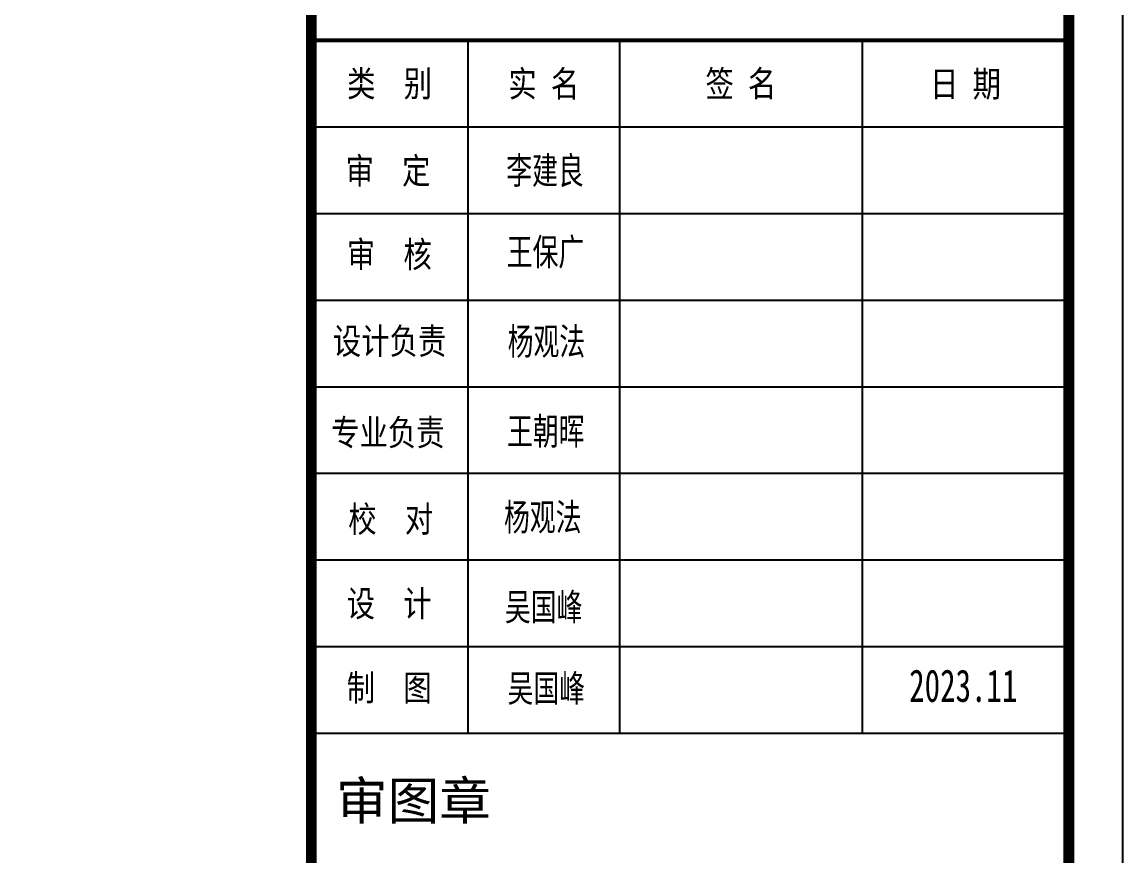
# Model space of a CAD drawing. Extents: x 79570 to 678837, y -1139230 to -612789.
# Drawn here: x 568491 to 578664, y -896943 to -889238 of the extents above; entities that cross this region are included whole.
import ezdxf
from ezdxf.enums import TextEntityAlignment as Align

# ---------------------------------------------------------------- set-up
doc = ezdxf.new("R2010")
doc.units = 0
doc.header["$LTSCALE"] = 1000
doc.header["$MEASUREMENT"] = 0
doc.layers.add('4', color=4, linetype='Continuous')
doc.layers.add('结-图框', color=6, linetype='Continuous')
doc.layers.add('ys-notprint', color=7, linetype='Continuous', plot=False)
doc.styles.add('工程数字化管理', font='')
doc.styles.add('蓝绿图框', font='', dxfattribs={"width": 0.7})
doc.styles.get('工程数字化管理').set_extended_font_data('SimSun')
doc.styles.get('蓝绿图框').set_extended_font_data('SimSun')

# ---------------------------------------------------------------- blocks, each defined once
blk = doc.blocks.new('template_浙_标准图框A3_A3_0.0000_730652c6e03e185bc558b6db2a2c9a22')
at = {"layer": '结-图框'}
for p, q in [((345.0000000034831, 291.9999999999733), (345.0000000034831, 9.999999999973227)), ((345.0000000034831, 220.9999999999733), (415.0000000034831, 220.9999999999733)), ((359.4685432185793, 220.9999999999733), (359.4685432185794, 156.9999999999806)), ((373.4861065807008, 220.9999999999733), (373.486106580701, 156.9999999999806)), ((395.8973689206505, 220.9999999999733), (395.8973689206506, 156.9999999999806)), ((345.0000000034831, 211.9999999999733), (345.0000000034831, 219.9999999999733)), ((345.0000000034831, 212.9999999999733), (415, 212.9999999999733)), ((345.0000000034831, 204.9999999999812), (415, 204.9999999999812)), ((345.0000000034831, 196.9999999999811), (415, 196.9999999999811)), ((345.0000000034831, 188.9999999999811), (415, 188.9999999999811)), ((345.0000000034832, 180.9999999999811), (415.0000000000001, 180.9999999999811)), ((345.0000000034833, 172.9999999999812), (415.0000000000001, 172.9999999999812)), ((345.0000000034833, 172.9999999999812), (345.0000000034833, 164.9999999999811)), ((345.0000000034833, 164.9999999999811), (415.0000000000001, 164.9999999999811)), ((345.0000000034833, 156.9999999999806), (415.0000000000002, 156.9999999999806))]:
    blk.add_line(p, q, dxfattribs=at)
blk.add_lwpolyline([(0, 0), (420, 0), (420, 297), (0, 297)], close=True, dxfattribs=at)
at = {"layer": '结-图框', "const_width": 1}
blk.add_lwpolyline([(415, 10), (415, 292), (25, 292), (25, 10)], close=True, dxfattribs=at)
at = {"layer": '结-图框'}
for points, const_width in [([(345.0000000034831, 9.999999999973227), (345.0000000034831, 291.9999999999733)], 1), ([(345.0000000034831, 220.9999999999733), (415.0000000034831, 220.9999999999733)], 0.35)]:
    blk.add_lwpolyline(points, dxfattribs=dict(at, const_width=const_width))
at = {"color": 6, "style": '蓝绿图框', "width": 0.7}
for tag, height, p in [('专业审定', 2.5, (366.6008568734452, 208.9706529989543)), ('专业审核', 2.5, (366.6387784058608, 201.4496103756702)), ('项目负责人', 2.5, (366.7219679955789, 193.1872322166392)), ('专业负责', 2.5, (366.6714996238962, 184.8760129777123)), ('校对', 2.5, (366.3840942313765, 176.9517907459916)), ('设计', 2.5, (366.4791605485923, 168.6499750697513)), ('日期', 3, (405.2446372060782, 161.3789032340216)), ('制图', 2.5, (366.7138756881925, 161.1368919832003)), ('建设单位', 3, (377.9822606024032, 83.35803542054549)), ('项目名称', 3.2, (378.8958635291149, 65.22234258777655)), ('子项名称', 3, (379.125103801172, 52.49685457192999)), ('图纸名称', 2.5, (379.8000616962646, 40.55231802041278)), ('图纸名称', 2.5, (379.8906378080477, 36.96708400436348)), ('图纸名称', 2.5, (379.9918171780483, 33.4117915099725)), ('工程编号', 3, (388.1156197608667, 27.04851906865446)), ('图号', 3, (375.7103375043279, 19.64313082064268)), ('修改版次', 3, (407.7361370141756, 19.34420115011608))]:
    blk.add_attdef(tag, text='', height=height, dxfattribs=at).set_placement(p, align=Align.MIDDLE_CENTER)
at = {"layer": 'ys-notprint', "color": 6, "style": '蓝绿图框', "width": 0.7}
for tag, p in [('暖通', (21.400006175295, 285.600000313138)), ('电气', (21.40000388167755, 272.8000006258599)), ('给排水', (21.40000194079221, 260.0000003115024)), ('结构', (21.39999999990687, 247.1999999971449)), ('建筑', (21.39999999990687, 234.3999999963562))]:
    blk.add_attdef(tag, text='', height=2.24, rotation=91.10326648077559, dxfattribs=at).set_placement(p, align=Align.MIDDLE_CENTER)
blk.add_attdef('设计发图章', text='', height=3, dxfattribs=at).set_placement((105.4268166439329, 180.4888441660933), align=Align.MIDDLE_CENTER)
at = {"layer": '结-图框', "style": '蓝绿图框', "width": 0.8}
for s, p in [('类  别', (352.2342716114781, 217.0012625816204)), ('实 名', (366.4773248990439, 216.9811508498453)), ('签 名', (384.6917377506757, 216.9945586710536)), ('日 期', (405.4486844616197, 216.9744469391667)), ('审  定', (352.0867979148377, 208.9446545962543)), ('审  核', (352.2082558437239, 201.2215632154775)), ('设计负责', (352.2342716117762, 193.2090027446129)), ('专业负责', (352.0759707643108, 184.7649417215464)), ('校  对', (352.3398055100868, 176.7660925370067)), ('设  计 ', (352.8434431382301, 168.9598657718002)), ('制  图', (352.2000976592452, 161.1866979633161))]:
    blk.add_text(s, height=2.4, dxfattribs=at).set_placement(p, align=Align.MIDDLE_CENTER)
at = {"layer": '结-图框', "style": '工程数字化管理'}
blk.add_text('审图章', height=3.5, dxfattribs=at).set_placement((347.2826278299922, 150.7439463247931), align=Align.MIDDLE_LEFT)
at = {"layer": '结-图框', "style": '蓝绿图框', "width": 0.7}
for tag, p in [('项目经理', (55, 280.0000000000141)), ('专业负责', (55, 272.0000000000141)), ('专业设计', (55, 264.0000000000141))]:
    blk.add_attdef(tag, text='', height=3.5, dxfattribs=at).set_placement(p, align=Align.MIDDLE_CENTER)

msp = doc.modelspace()

# ---------------------------------------------------------------- block references
at = {"layer": '4'}
ref = msp.add_blockref('template_浙_标准图框A3_A3_0.0000_730652c6e03e185bc558b6db2a2c9a22', (536664.2351719842, -911506.7607360925), dxfattribs=dict(at, xscale=100, yscale=100, zscale=100))
ref.add_attrib('日期', '2023.11', dxfattribs={"layer": '0', "color": 6, "height": 300, "style": '蓝绿图框', "width": 0.7}).set_placement((577188.698892592, -895368.8704126903), align=Align.MIDDLE_CENTER)
ref.add_attrib('制图', '吴国峰', dxfattribs={"layer": '0', "color": 6, "height": 250, "style": '蓝绿图框', "width": 0.7}).set_placement((573335.6227408034, -895393.0715377724), align=Align.MIDDLE_CENTER)
ref.add_attrib('设计', '吴国峰', dxfattribs={"layer": '0', "color": 6, "height": 250, "style": '蓝绿图框', "width": 0.7}).set_placement((573312.1512268435, -894641.7632291173), align=Align.MIDDLE_CENTER)
ref.add_attrib('校对', '杨观法', dxfattribs={"layer": '0', "color": 6, "height": 250, "style": '蓝绿图框', "width": 0.7}).set_placement((573302.6445951218, -893811.5816614933), align=Align.MIDDLE_CENTER)
ref.add_attrib('专业负责', '王朝晖', dxfattribs={"layer": '0', "color": 6, "height": 250, "style": '蓝绿图框', "width": 0.7}).set_placement((573331.3851343738, -893019.1594383211), align=Align.MIDDLE_CENTER)
ref.add_attrib('项目负责人', '杨观法', dxfattribs={"layer": '0', "color": 6, "height": 250, "style": '蓝绿图框', "width": 0.7}).set_placement((573336.4319715421, -892188.0375144286), align=Align.MIDDLE_CENTER)
ref.add_attrib('专业审核', '王保广', dxfattribs={"layer": '0', "color": 6, "height": 250, "style": '蓝绿图框', "width": 0.7}).set_placement((573328.1130125702, -891361.7996985253), align=Align.MIDDLE_CENTER)
ref.add_attrib('专业审定', '李建良', dxfattribs={"layer": '0', "color": 6, "height": 250, "style": '蓝绿图框', "width": 0.7}).set_placement((573324.3208593287, -890609.6954361971), align=Align.MIDDLE_CENTER)

doc.saveas('drawing.dxf')
